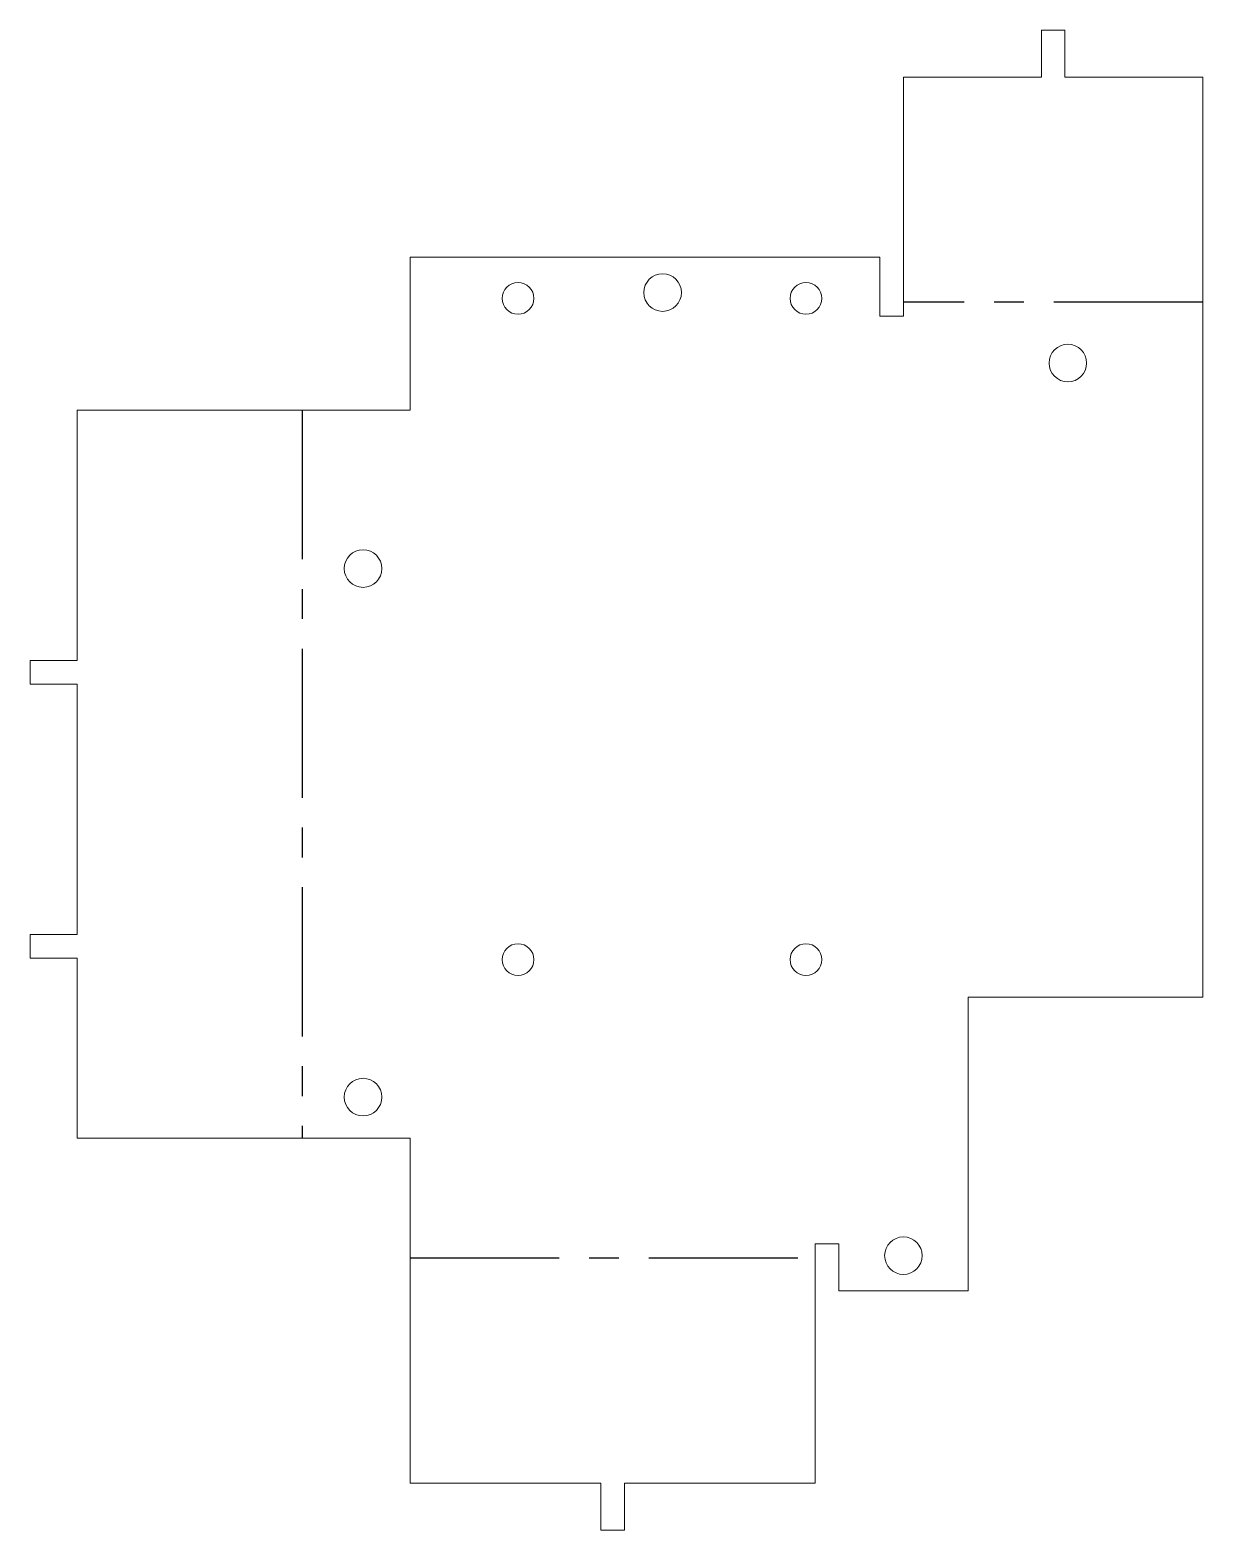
# Model space of a CAD drawing. Header units: millimetres. Extents: x -55 to 45, y -56 to 72.
import ezdxf

# ---------------------------------------------------------------- set-up
doc = ezdxf.new("R2010")
doc.units = ezdxf.units.MM
doc.linetypes.add('CENTERX2', pattern=[20.32, 12.7, -2.54, 2.54, -2.54])

msp = doc.modelspace()

# ---------------------------------------------------------------- linework, layer by layer
at = {"color": 7, "linetype": 'Continuous', "lineweight": 15}
for p, q in [((30.83, 68.15), (30.83, 72.15)), ((30.83, 72.15), (32.83, 72.15)), ((32.83, 72.15), (32.83, 68.15)), ((19.08, 47.8), (19.08, 68.15)), ((19.08, 68.15), (30.83, 68.15)), ((32.83, 68.15), (44.58, 68.15)), ((44.58, 68.15), (44.58, -10.2)), ((-22.92, 52.8), (17.08, 52.8)), ((-22.92, 39.8), (-22.92, 52.8)), ((17.08, 52.8), (17.08, 47.8)), ((17.08, 47.8), (19.08, 47.8)), ((-51.27, 18.47), (-51.27, 39.8)), ((-51.27, 39.8), (-22.92, 39.8)), ((-55.27, 16.47), (-55.27, 18.47)), ((-55.27, 18.47), (-51.27, 18.47)), ((-51.27, 16.47), (-55.27, 16.47)), ((-51.27, -4.87), (-51.27, 16.47)), ((-55.27, -6.87), (-55.27, -4.87)), ((-55.27, -4.87), (-51.27, -4.87)), ((-51.27, -6.87), (-55.27, -6.87)), ((-51.27, -22.2), (-51.27, -6.87)), ((24.58, -10.2), (24.58, -35.2)), ((44.58, -10.2), (24.58, -10.2)), ((-22.92, -22.2), (-51.27, -22.2)), ((-22.92, -51.56), (-22.92, -22.2)), ((11.58, -31.2), (11.58, -51.56)), ((13.58, -31.2), (11.58, -31.2)), ((13.58, -35.2), (13.58, -31.2)), ((24.58, -35.2), (13.58, -35.2)), ((-6.67, -51.56), (-22.92, -51.56)), ((-6.67, -55.56), (-6.67, -51.56)), ((11.58, -51.56), (-4.67, -51.56)), ((-4.67, -51.56), (-4.67, -55.56)), ((-4.67, -55.56), (-6.67, -55.56))]:
    msp.add_line(p, q, dxfattribs=at)
at = {"color": 7, "linetype": 'CENTERX2'}
for p, q in [((44.58, 48.98), (19.08, 48.98)), ((-32.09, 39.8), (-32.09, -22.2)), ((-22.92, -32.38), (11.58, -32.38))]:
    msp.add_line(p, q, dxfattribs=at)
at = {"color": 7, "linetype": 'Continuous', "lineweight": 15}
for centre, radius in [((-1.42, 49.8), 1.6), ((-13.72, 49.3), 1.35), ((10.78, 49.3), 1.35), ((33.08, 43.8), 1.6), ((-26.92, 26.3), 1.6), ((-13.72, -6.99), 1.35), ((10.78, -6.99), 1.35), ((-26.92, -18.7), 1.6), ((19.08, -32.2), 1.6)]:
    msp.add_circle(centre, radius, dxfattribs=at)

doc.saveas('drawing.dxf')
